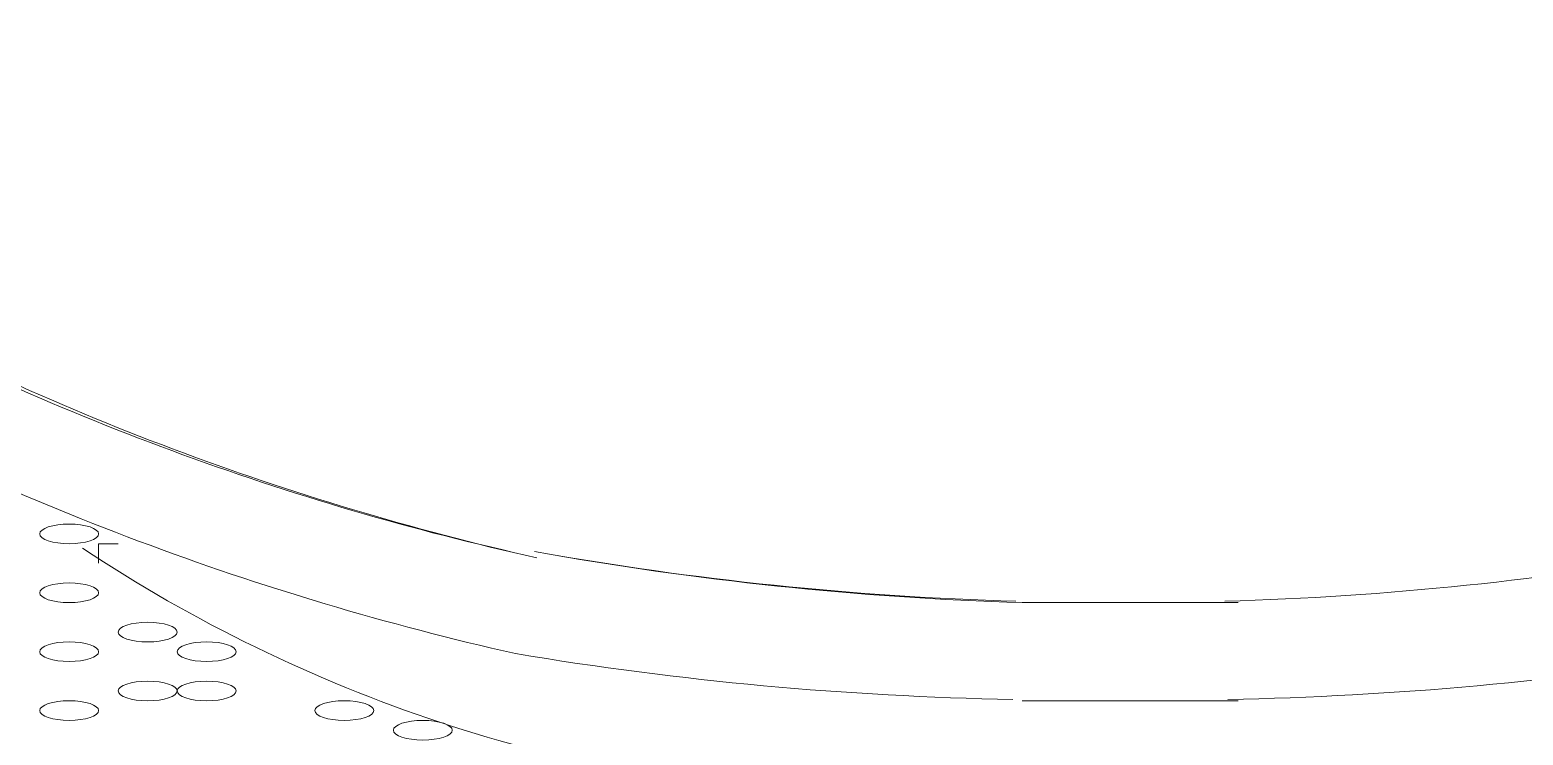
# Model space of a CAD drawing. Header units: metres. Extents: x 29 to 86.9, y -23.2 to 39.7.
# Drawn here: x 75.5582 to 75.744, y -15.8856 to -15.7977 of the extents above; entities that cross this region are included whole.
import ezdxf

# ---------------------------------------------------------------- set-up
doc = ezdxf.new("R2010")
doc.units = ezdxf.units.M
doc.header["$LTSCALE"] = 100
doc.layers.get('0').update_dxf_attribs({"color": 254})
doc.layers.add('Arqui', color=8, linetype='Continuous', lineweight=0)

# ---------------------------------------------------------------- blocks, each defined once
blk = doc.blocks.new('A$C9582355f')
at = {"layer": 'Arqui'}
for points in [[(46.52411236711754, 7.36622518255399, 0.2302038230445407), (46.55022391603762, 7.333708631690115, 0.06904268617272998), (46.6385845934696, 7.300482245425883, -0.06904268617272998), (46.55001454822155, 7.333269377474153, 0.06904268617272998), (46.6385845934696, 7.300482245425883)], [(46.51204922501353, 7.364141947105963, 0.2305320559257776), (46.54447868806159, 7.322902185602288, 0.0690427754437925), (46.63595576911752, 7.288540160522189, 0.03702395519680274), (46.6978665733256, 7.282841301122062)], [(46.72459649220554, 7.282841301122062, 0.03702395519694371), (46.78650729641362, 7.288540160522189, 0.06904277544362494), (46.87822927985354, 7.322494088330131)], [(46.69822057392554, 7.295064165361964, -0.03702424981645558), (46.63831821871753, 7.301254150153909, 0.03702424981645558), (46.69900353276552, 7.294893511394093), (46.71367713276555, 7.294893511394093), (46.7259051327656, 7.294893511394093)], [(46.84084833276557, 7.299784711393841), (46.84084833276557, 7.302230311393942, -0.1333274390361075), (46.74737999527753, 7.270730689921947)]]:
    blk.add_lwpolyline(points, format="xyb", dxfattribs=at)
for points in [[(46.58650593276553, 7.302230311393942), (46.58406033276555, 7.302230311393942), (46.58406033276555, 7.299784711393841)], [(46.69900353276552, 7.282665511394043), (46.71367713276555, 7.282665511394043), (46.7259051327656, 7.282665511394043)]]:
    blk.add_lwpolyline(points, dxfattribs=at)
blk.add_lwpolyline([(46.72424249160559, 7.295064165361964, 0.03702424981658054), (46.7841448468136, 7.301254150153909, -0.03702424981658054)], format="xyb", close=True, dxfattribs=at)
blk.add_arc((46.68555265113497, 7.457525635498314), 0.1870881177859282, 236.414766384993, 266.7920125808665, dxfattribs=at)
for points in [[(46.58039193276562, 7.304675911394042), (46.57836592435757, 7.304675911394042), (46.57672353276558, 7.304128439378019), (46.57672353276558, 7.303453111393992)], [(46.58406033276555, 7.303453111393992), (46.58406033276555, 7.304128439378019), (46.58241794117356, 7.304675911394042), (46.58039193276562, 7.304675911394042)], [(46.57672353276558, 7.303453111393992), (46.57672353276558, 7.302777783409965), (46.57836592435757, 7.302230311393942), (46.58039193276562, 7.302230311393942)], [(46.58039193276562, 7.302230311393942), (46.58241794117356, 7.302230311393942), (46.58406033276555, 7.302777783409965), (46.58406033276555, 7.303453111393992)], [(46.58039193276562, 7.297339111394194), (46.57836592435757, 7.297339111394194), (46.57672353276558, 7.296791639378171), (46.57672353276558, 7.296116311394144)], [(46.58406033276555, 7.296116311394144), (46.58406033276555, 7.296791639378171), (46.58241794117356, 7.297339111394194), (46.58039193276562, 7.297339111394194)], [(46.57672353276558, 7.296116311394144), (46.57672353276558, 7.295440983410117), (46.57836592435757, 7.294893511394093), (46.58039193276562, 7.294893511394093)], [(46.58039193276562, 7.294893511394093), (46.58241794117356, 7.294893511394093), (46.58406033276555, 7.295440983410117), (46.58406033276555, 7.296116311394144)], [(46.59017433276557, 7.292447911393992), (46.58814832435752, 7.292447911393992), (46.58650593276553, 7.291900439377969), (46.58650593276553, 7.291225111393942)], [(46.59384273276561, 7.291225111393942), (46.59384273276561, 7.291900439377969), (46.59220034117362, 7.292447911393992), (46.59017433276557, 7.292447911393992)], [(46.58039193276562, 7.290002311393891), (46.57836592435757, 7.290002311393891), (46.57672353276558, 7.289454839377868), (46.57672353276558, 7.288779511393841)], [(46.58406033276555, 7.288779511393841), (46.58406033276555, 7.289454839377868), (46.58241794117356, 7.290002311393891), (46.58039193276562, 7.290002311393891)], [(46.58650593276553, 7.291225111393942), (46.58650593276553, 7.290549783409915), (46.58814832435752, 7.290002311393891), (46.59017433276557, 7.290002311393891)], [(46.59017433276557, 7.290002311393891), (46.59220034117362, 7.290002311393891), (46.59384273276561, 7.290549783409915), (46.59384273276561, 7.291225111393942)], [(46.59751113276553, 7.290002311393891), (46.59548512435759, 7.290002311393891), (46.59384273276561, 7.289454839377868), (46.59384273276561, 7.288779511393841)], [(46.60117953276557, 7.288779511393841), (46.60117953276557, 7.289454839377868), (46.59953714117358, 7.290002311393891), (46.59751113276553, 7.290002311393891)], [(46.57672353276558, 7.288779511393841), (46.57672353276558, 7.288104183409814), (46.57836592435757, 7.287556711394245), (46.58039193276562, 7.287556711394245)], [(46.58039193276562, 7.287556711394245), (46.58241794117356, 7.287556711394245), (46.58406033276555, 7.288104183409814), (46.58406033276555, 7.288779511393841)], [(46.59384273276561, 7.288779511393841), (46.59384273276561, 7.288104183409814), (46.59548512435759, 7.287556711394245), (46.59751113276553, 7.287556711394245)], [(46.59751113276553, 7.287556711394245), (46.59953714117358, 7.287556711394245), (46.60117953276557, 7.288104183409814), (46.60117953276557, 7.288779511393841)], [(46.59017433276557, 7.285111111394144), (46.58814832435752, 7.285111111394144), (46.58650593276553, 7.284563639378121), (46.58650593276553, 7.283888311394094)], [(46.59384273276561, 7.283888311394094), (46.59384273276561, 7.284563639378121), (46.59220034117362, 7.285111111394144), (46.59017433276557, 7.285111111394144)], [(46.59751113276553, 7.285111111394144), (46.59548512435759, 7.285111111394144), (46.59384273276561, 7.284563639378121), (46.59384273276561, 7.283888311394094)], [(46.60117953276557, 7.283888311394094), (46.60117953276557, 7.284563639378121), (46.59953714117358, 7.285111111394144), (46.59751113276553, 7.285111111394144)], [(46.58039193276562, 7.282665511394043), (46.57836592435757, 7.282665511394043), (46.57672353276558, 7.28211803937802), (46.57672353276558, 7.281442711393993)], [(46.58406033276555, 7.281442711393993), (46.58406033276555, 7.28211803937802), (46.58241794117356, 7.282665511394043), (46.58039193276562, 7.282665511394043)], [(46.58650593276553, 7.283888311394094), (46.58650593276553, 7.283212983410067), (46.58814832435752, 7.282665511394043), (46.59017433276557, 7.282665511394043)], [(46.59017433276557, 7.282665511394043), (46.59220034117362, 7.282665511394043), (46.59384273276561, 7.283212983410067), (46.59384273276561, 7.283888311394094)], [(46.59384273276561, 7.283888311394094), (46.59384273276561, 7.283212983410067), (46.59548512435759, 7.282665511394043), (46.59751113276553, 7.282665511394043)], [(46.59751113276553, 7.282665511394043), (46.59953714117358, 7.282665511394043), (46.60117953276557, 7.283212983410067), (46.60117953276557, 7.283888311394094)], [(46.61463033276556, 7.282665511394043), (46.61260432435762, 7.282665511394043), (46.61096193276552, 7.28211803937802), (46.61096193276552, 7.281442711393993)], [(46.6182987327656, 7.281442711393993), (46.6182987327656, 7.28211803937802), (46.61665634117361, 7.282665511394043), (46.61463033276556, 7.282665511394043)], [(46.57672353276558, 7.281442711393993), (46.57672353276558, 7.280767383409966), (46.57836592435757, 7.280219911393942), (46.58039193276562, 7.280219911393942)], [(46.58039193276562, 7.280219911393942), (46.58241794117356, 7.280219911393942), (46.58406033276555, 7.280767383409966), (46.58406033276555, 7.281442711393993)], [(46.61096193276552, 7.281442711393993), (46.61096193276552, 7.280767383409966), (46.61260432435762, 7.280219911393942), (46.61463033276556, 7.280219911393942)], [(46.61463033276556, 7.280219911393942), (46.61665634117361, 7.280219911393942), (46.6182987327656, 7.280767383409966), (46.6182987327656, 7.281442711393993)], [(46.62441273276562, 7.280219911393942), (46.62238672435757, 7.280219911393942), (46.62074433276558, 7.279672439377919), (46.62074433276558, 7.278997111393892)], [(46.62074433276558, 7.278997111393892), (46.62074433276558, 7.278321783409865), (46.62238672435757, 7.277774311393841), (46.62441273276562, 7.277774311393841)], [(46.62808113276554, 7.278997111393892), (46.62808113276554, 7.279672439377919), (46.62643874117356, 7.280219911393942), (46.62441273276562, 7.280219911393942)], [(46.62441273276562, 7.277774311393841), (46.62643874117356, 7.277774311393841), (46.62808113276554, 7.278321783409865), (46.62808113276554, 7.278997111393892)]]:
    blk.add_open_spline(points, degree=3, dxfattribs=at)

msp = doc.modelspace()

# ---------------------------------------------------------------- block references
msp.add_blockref('A$C9582355f', (28.98266172889876, -23.16396569870889))

doc.saveas('drawing.dxf')
